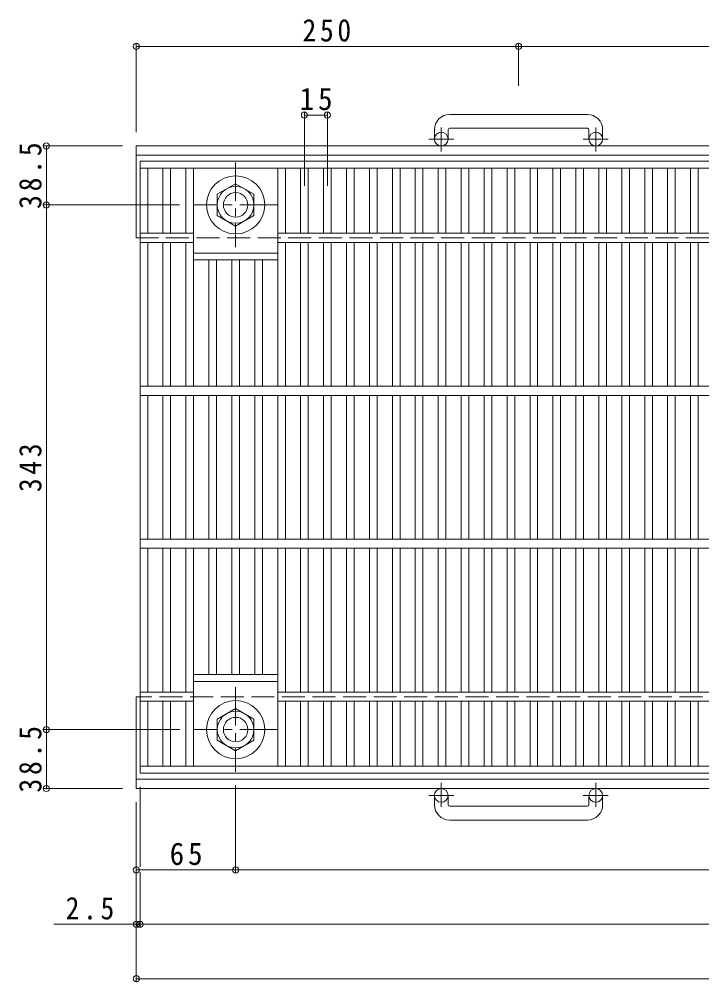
# Model space of a CAD drawing. Units: millimetres, scale not verified. Extents: x -882 to 893, y -688 to 656.
# Drawn here: x -882 to -436, y -95 to 535 of the extents above; entities that cross this region are included whole.
import ezdxf

# ---------------------------------------------------------------- set-up
doc = ezdxf.new("R2010")
doc.units = ezdxf.units.MM
doc.header["$LTSCALE"] = 5
doc.header["$PDMODE"] = 32
doc.header["$PDSIZE"] = 4
doc.linetypes.add('CHAIN1', pattern=[8, 5, -1, 1, -1])
doc.linetypes.add('DASHED3', pattern=[4, 3, -1])
for name, color, linetype, lineweight in [('0-1_躯体', 2, 'Continuous', 9), ('0-2_仕上', 3, 'Continuous', 9), ('0-4_その他', 7, 'Continuous', 9), ('0-A', 2, 'Continuous', 9)]:
    doc.layers.add(name, color=color, linetype=linetype, lineweight=lineweight)
doc.styles.add('ＭＳ ゴシック', font='')
doc.styles.get('ＭＳ ゴシック').set_extended_font_data('MS Gothic')

msp = doc.modelspace()

# ---------------------------------------------------------------- linework, layer by layer
at = {"layer": '0-1_躯体'}
for p, q in [((-510.405, 472.404), (-600.405, 472.404)), ((-610.405, 462.405), (-610.405, 456.305)), ((-601.405, 462.405), (-601.405, 456.305)), ((-600.405, 463.404), (-510.405, 463.404)), ((-509.405, 462.405), (-509.405, 456.305)), ((-500.405, 462.405), (-500.405, 456.305)), ((-805.405, 391.805), (-805.405, 451.805)), ((304.342, 451.805), (-805.405, 451.805)), ((302.812, 445.804), (-805.405, 445.804)), ((-805.405, 91.803), (-805.405, 31.803)), ((291.111, 37.803), (-805.405, 37.803)), ((289.582, 31.803), (-805.405, 31.803)), ((-610.405, 21.202), (-610.405, 27.303)), ((-601.405, 21.202), (-601.405, 27.303)), ((-509.405, 21.202), (-509.405, 27.303)), ((-500.405, 21.202), (-500.405, 27.303)), ((-600.405, 20.202), (-510.405, 20.202)), ((-510.405, 11.202), (-600.405, 11.202))]:
    msp.add_line(p, q, dxfattribs=at)
at = {"layer": '0-1_躯体', "linetype": 'CHAIN1'}
for p, q in [((-605.905, 448.197), (-605.905, 463.794)), ((-504.905, 448.197), (-504.905, 463.794)), ((-597.742, 456.305), (-614.149, 456.305)), ((-496.743, 456.305), (-513.149, 456.305)), ((-605.905, 35.41), (-605.905, 19.813)), ((-504.905, 35.41), (-504.905, 19.813)), ((-597.742, 27.303), (-614.149, 27.303)), ((-496.743, 27.303), (-513.149, 27.303))]:
    msp.add_line(p, q, dxfattribs=at)
at = {"layer": '0-1_躯体', "linetype": 'DASHED3'}
for p, q in [((289.047, 391.805), (-805.405, 391.805)), ((304.876, 91.803), (-805.405, 91.803))]:
    msp.add_line(p, q, dxfattribs=at)
at = {"layer": '0-1_躯体'}
for centre in [(-605.905, 456.305), (-504.905, 456.305), (-605.905, 27.303), (-504.905, 27.303)]:
    msp.add_circle(centre, 4.5, dxfattribs=at)
for centre, radius, start, end in [((-600.405, 462.405), 10, 90, 180), ((-510.405, 462.405), 10, 0, 90), ((-600.405, 462.405), 1, 90, 180), ((-510.405, 462.405), 1, 0, 90), ((-600.405, 21.202), 10, 180, 270), ((-600.405, 21.202), 1, 180, 270), ((-510.405, 21.202), 10, 270, 0), ((-510.405, 21.202), 1, 270, 0)]:
    msp.add_arc(centre, radius, start, end, dxfattribs=at)
at = {"layer": '0-2_仕上'}
for p, q in [((-802.905, 41.804), (-802.905, 441.804)), ((-802.905, 441.804), (192.094, 441.804)), ((-802.905, 437.304), (192.094, 437.304)), ((-797.905, 394.804), (-797.905, 437.304)), ((-787.905, 394.804), (-787.905, 437.304)), ((-782.905, 394.804), (-782.905, 437.304)), ((-772.905, 394.804), (-772.905, 437.304)), ((-767.905, 294.804), (-767.905, 437.304)), ((-712.905, 294.804), (-712.905, 437.304)), ((-707.905, 394.804), (-707.905, 437.304)), ((-697.905, 394.804), (-697.905, 437.304)), ((-692.905, 394.804), (-692.905, 437.304)), ((-682.905, 394.804), (-682.905, 437.304)), ((-677.905, 394.804), (-677.905, 437.304)), ((-667.905, 394.804), (-667.905, 437.304)), ((-662.905, 394.804), (-662.905, 437.304)), ((-652.905, 394.804), (-652.905, 437.304)), ((-647.905, 394.804), (-647.905, 437.304)), ((-637.905, 394.804), (-637.905, 437.304)), ((-632.905, 394.804), (-632.905, 437.304)), ((-622.905, 394.804), (-622.905, 437.304)), ((-617.905, 394.804), (-617.905, 437.304)), ((-607.905, 394.804), (-607.905, 437.304)), ((-602.905, 394.804), (-602.905, 437.304)), ((-592.905, 394.804), (-592.905, 437.304)), ((-587.905, 394.804), (-587.905, 437.304)), ((-577.905, 394.804), (-577.905, 437.304)), ((-572.905, 394.804), (-572.905, 437.304)), ((-562.905, 394.804), (-562.905, 437.304)), ((-557.905, 394.804), (-557.905, 437.304)), ((-547.905, 394.804), (-547.905, 437.304)), ((-542.905, 394.804), (-542.905, 437.304)), ((-532.905, 394.804), (-532.905, 437.304)), ((-527.905, 394.804), (-527.905, 437.304)), ((-517.905, 394.804), (-517.905, 437.304)), ((-512.905, 394.804), (-512.905, 437.304)), ((-502.905, 394.804), (-502.905, 437.304)), ((-497.905, 394.804), (-497.905, 437.304)), ((-487.905, 394.804), (-487.905, 437.304)), ((-482.905, 394.804), (-482.905, 437.304)), ((-472.905, 394.804), (-472.905, 437.304)), ((-467.905, 394.804), (-467.905, 437.304)), ((-457.905, 394.804), (-457.905, 437.304)), ((-452.905, 394.804), (-452.905, 437.304)), ((-442.905, 394.804), (-442.905, 437.304)), ((-437.905, 394.804), (-437.905, 437.304)), ((-767.905, 394.804), (-802.905, 394.804)), ((102.094, 394.804), (-712.905, 394.804)), ((-767.905, 388.804), (-802.905, 388.804)), ((-797.905, 294.804), (-797.905, 388.804)), ((-787.905, 294.804), (-787.905, 388.804)), ((-782.905, 294.804), (-782.905, 388.804)), ((-772.905, 294.804), (-772.905, 388.804)), ((102.094, 388.804), (-712.905, 388.804)), ((-707.905, 294.804), (-707.905, 388.804)), ((-697.905, 294.804), (-697.905, 388.804)), ((-692.905, 294.804), (-692.905, 388.804)), ((-682.905, 294.804), (-682.905, 388.804)), ((-677.905, 294.804), (-677.905, 388.804)), ((-667.905, 294.804), (-667.905, 388.804)), ((-662.905, 294.804), (-662.905, 388.804)), ((-652.905, 294.804), (-652.905, 388.804)), ((-647.905, 294.804), (-647.905, 388.804)), ((-637.905, 294.804), (-637.905, 388.804)), ((-632.905, 294.804), (-632.905, 388.804)), ((-622.905, 294.804), (-622.905, 388.804)), ((-617.905, 294.804), (-617.905, 388.804)), ((-607.905, 294.804), (-607.905, 388.804)), ((-602.905, 294.804), (-602.905, 388.804)), ((-592.905, 294.804), (-592.905, 388.804)), ((-587.905, 294.804), (-587.905, 388.804)), ((-577.905, 294.804), (-577.905, 388.804)), ((-572.905, 294.804), (-572.905, 388.804)), ((-562.905, 294.804), (-562.905, 388.804)), ((-557.905, 294.804), (-557.905, 388.804)), ((-547.905, 294.804), (-547.905, 388.804)), ((-542.905, 294.804), (-542.905, 388.804)), ((-532.905, 294.804), (-532.905, 388.804)), ((-527.905, 294.804), (-527.905, 388.804)), ((-517.905, 294.804), (-517.905, 388.804)), ((-512.905, 294.804), (-512.905, 388.804)), ((-502.905, 294.804), (-502.905, 388.804)), ((-497.905, 294.804), (-497.905, 388.804)), ((-487.905, 294.804), (-487.905, 388.804)), ((-482.905, 294.804), (-482.905, 388.804)), ((-472.905, 294.804), (-472.905, 388.804)), ((-467.905, 294.804), (-467.905, 388.804)), ((-457.905, 294.804), (-457.905, 388.804)), ((-452.905, 294.804), (-452.905, 388.804)), ((-442.905, 294.804), (-442.905, 388.804)), ((-437.905, 294.804), (-437.905, 388.804)), ((-767.905, 381.804), (-712.905, 381.804)), ((-767.905, 377.304), (-712.905, 377.304)), ((-757.905, 294.804), (-757.905, 377.304)), ((-752.905, 294.804), (-752.905, 377.304)), ((-742.905, 294.804), (-742.905, 377.304)), ((-737.905, 294.804), (-737.905, 377.304)), ((-727.905, 294.804), (-727.905, 377.304)), ((-722.905, 294.804), (-722.905, 377.304)), ((192.094, 294.804), (-802.905, 294.804)), ((192.094, 288.804), (-802.905, 288.804)), ((-797.905, 194.804), (-797.905, 288.804)), ((-787.905, 194.804), (-787.905, 288.804)), ((-782.905, 194.804), (-782.905, 288.804)), ((-772.905, 194.804), (-772.905, 288.804)), ((-767.905, 194.804), (-767.905, 288.804)), ((-757.905, 194.804), (-757.905, 288.804)), ((-752.905, 194.804), (-752.905, 288.804)), ((-742.905, 194.804), (-742.905, 288.804)), ((-737.905, 194.804), (-737.905, 288.804)), ((-727.905, 194.804), (-727.905, 288.804)), ((-722.905, 194.804), (-722.905, 288.804)), ((-712.905, 194.804), (-712.905, 288.804)), ((-707.905, 194.804), (-707.905, 288.804)), ((-697.905, 194.804), (-697.905, 288.804)), ((-692.905, 194.804), (-692.905, 288.804)), ((-682.905, 194.804), (-682.905, 288.804)), ((-677.905, 194.804), (-677.905, 288.804)), ((-667.905, 194.804), (-667.905, 288.804)), ((-662.905, 194.804), (-662.905, 288.804)), ((-652.905, 194.804), (-652.905, 288.804)), ((-647.905, 194.804), (-647.905, 288.804)), ((-637.905, 194.804), (-637.905, 288.804)), ((-632.905, 194.804), (-632.905, 288.804)), ((-622.905, 194.804), (-622.905, 288.804)), ((-617.905, 194.804), (-617.905, 288.804)), ((-607.905, 194.804), (-607.905, 288.804)), ((-602.905, 194.804), (-602.905, 288.804)), ((-592.905, 194.804), (-592.905, 288.804)), ((-587.905, 194.804), (-587.905, 288.804)), ((-577.905, 194.804), (-577.905, 288.804)), ((-572.905, 194.804), (-572.905, 288.804)), ((-562.905, 194.804), (-562.905, 288.804)), ((-557.905, 194.804), (-557.905, 288.804)), ((-547.905, 194.804), (-547.905, 288.804)), ((-542.905, 194.804), (-542.905, 288.804)), ((-532.905, 194.804), (-532.905, 288.804)), ((-527.905, 194.804), (-527.905, 288.804)), ((-517.905, 194.804), (-517.905, 288.804)), ((-512.905, 194.804), (-512.905, 288.804)), ((-502.905, 194.804), (-502.905, 288.804)), ((-497.905, 194.804), (-497.905, 288.804)), ((-487.905, 194.804), (-487.905, 288.804)), ((-482.905, 194.804), (-482.905, 288.804)), ((-472.905, 194.804), (-472.905, 288.804)), ((-467.905, 194.804), (-467.905, 288.804)), ((-457.905, 194.804), (-457.905, 288.804)), ((-452.905, 194.804), (-452.905, 288.804)), ((-442.905, 194.804), (-442.905, 288.804)), ((-437.905, 194.804), (-437.905, 288.804)), ((192.094, 194.804), (-802.905, 194.804)), ((192.094, 188.804), (-802.905, 188.804)), ((-797.905, 94.804), (-797.905, 188.804)), ((-787.905, 94.804), (-787.905, 188.804)), ((-782.905, 94.804), (-782.905, 188.804)), ((-772.905, 94.804), (-772.905, 188.804)), ((-767.905, 46.304), (-767.905, 188.804)), ((-757.905, 106.304), (-757.905, 188.804)), ((-752.905, 106.304), (-752.905, 188.804)), ((-742.905, 106.304), (-742.905, 188.804)), ((-737.905, 106.304), (-737.905, 188.804)), ((-727.905, 106.304), (-727.905, 188.804)), ((-722.905, 106.304), (-722.905, 188.804)), ((-712.905, 46.304), (-712.905, 188.804)), ((-707.905, 94.804), (-707.905, 188.804)), ((-697.905, 94.804), (-697.905, 188.804)), ((-692.905, 94.804), (-692.905, 188.804)), ((-682.905, 94.804), (-682.905, 188.804)), ((-677.905, 94.804), (-677.905, 188.804)), ((-667.905, 94.804), (-667.905, 188.804)), ((-662.905, 94.804), (-662.905, 188.804)), ((-652.905, 94.804), (-652.905, 188.804)), ((-647.905, 94.804), (-647.905, 188.804)), ((-637.905, 94.804), (-637.905, 188.804)), ((-632.905, 94.804), (-632.905, 188.804)), ((-622.905, 94.804), (-622.905, 188.804)), ((-617.905, 94.804), (-617.905, 188.804)), ((-607.905, 94.804), (-607.905, 188.804)), ((-602.905, 94.804), (-602.905, 188.804)), ((-592.905, 94.804), (-592.905, 188.804)), ((-587.905, 94.804), (-587.905, 188.804)), ((-577.905, 94.804), (-577.905, 188.804)), ((-572.905, 94.804), (-572.905, 188.804)), ((-562.905, 94.804), (-562.905, 188.804)), ((-557.905, 94.804), (-557.905, 188.804)), ((-547.905, 94.804), (-547.905, 188.804)), ((-542.905, 94.804), (-542.905, 188.804)), ((-532.905, 94.804), (-532.905, 188.804)), ((-527.905, 94.804), (-527.905, 188.804)), ((-517.905, 94.804), (-517.905, 188.804)), ((-512.905, 94.804), (-512.905, 188.804)), ((-502.905, 94.804), (-502.905, 188.804)), ((-497.905, 94.804), (-497.905, 188.804)), ((-487.905, 94.804), (-487.905, 188.804)), ((-482.905, 94.804), (-482.905, 188.804)), ((-472.905, 94.804), (-472.905, 188.804)), ((-467.905, 94.804), (-467.905, 188.804)), ((-457.905, 94.804), (-457.905, 188.804)), ((-452.905, 94.804), (-452.905, 188.804)), ((-442.905, 94.804), (-442.905, 188.804)), ((-437.905, 94.804), (-437.905, 188.804)), ((-767.905, 106.304), (-712.905, 106.304)), ((-767.905, 101.804), (-712.905, 101.804)), ((-767.905, 94.804), (-802.905, 94.804)), ((102.094, 94.804), (-712.905, 94.804)), ((-767.905, 88.804), (-802.905, 88.804)), ((-797.905, 46.304), (-797.905, 88.804)), ((-787.905, 46.304), (-787.905, 88.804)), ((-782.905, 46.304), (-782.905, 88.804)), ((-772.905, 46.304), (-772.905, 88.804)), ((102.094, 88.804), (-712.905, 88.804)), ((-707.905, 46.304), (-707.905, 88.804)), ((-697.905, 46.304), (-697.905, 88.804)), ((-692.905, 46.304), (-692.905, 88.804)), ((-682.905, 46.304), (-682.905, 88.804)), ((-677.905, 46.304), (-677.905, 88.804)), ((-667.905, 46.304), (-667.905, 88.804)), ((-662.905, 46.304), (-662.905, 88.804)), ((-652.905, 46.304), (-652.905, 88.804)), ((-647.905, 46.304), (-647.905, 88.804)), ((-637.905, 46.304), (-637.905, 88.804)), ((-632.905, 46.304), (-632.905, 88.804)), ((-622.905, 46.304), (-622.905, 88.804)), ((-617.905, 46.304), (-617.905, 88.804)), ((-607.905, 46.304), (-607.905, 88.804)), ((-602.905, 46.304), (-602.905, 88.804)), ((-592.905, 46.304), (-592.905, 88.804)), ((-587.905, 46.304), (-587.905, 88.804)), ((-577.905, 46.304), (-577.905, 88.804)), ((-572.905, 46.304), (-572.905, 88.804)), ((-562.905, 46.304), (-562.905, 88.804)), ((-557.905, 46.304), (-557.905, 88.804)), ((-547.905, 46.304), (-547.905, 88.804)), ((-542.905, 46.304), (-542.905, 88.804)), ((-532.905, 46.304), (-532.905, 88.804)), ((-527.905, 46.304), (-527.905, 88.804)), ((-517.905, 46.304), (-517.905, 88.804)), ((-512.905, 46.304), (-512.905, 88.804)), ((-502.905, 46.304), (-502.905, 88.804)), ((-497.905, 46.304), (-497.905, 88.804)), ((-487.905, 46.304), (-487.905, 88.804)), ((-482.905, 46.304), (-482.905, 88.804)), ((-472.905, 46.304), (-472.905, 88.804)), ((-467.905, 46.304), (-467.905, 88.804)), ((-457.905, 46.304), (-457.905, 88.804)), ((-452.905, 46.304), (-452.905, 88.804)), ((-442.905, 46.304), (-442.905, 88.804)), ((-437.905, 46.304), (-437.905, 88.804)), ((192.094, 46.304), (-802.905, 46.304)), ((192.094, 41.804), (-802.905, 41.804))]:
    msp.add_line(p, q, dxfattribs=at)
at = {"layer": '0-4_その他'}
for p, q in [((-805.405, 460.805), (-805.405, 518.702)), ((-805.405, 516.902), (-555.405, 516.902)), ((-555.405, 491.053), (-555.405, 518.702)), ((-695.405, 425.794), (-695.405, 473.835)), ((-695.405, 472.036), (-680.405, 472.036)), ((-680.405, 425.794), (-680.405, 473.835)), ((-814.405, 451.805), (-865.989, 451.805)), ((-864.189, 451.805), (-864.189, 413.305)), ((-777.042, 413.305), (-865.989, 413.305)), ((-864.189, 413.305), (-864.189, 70.303)), ((-776.905, 70.303), (-865.989, 70.303)), ((-864.189, 70.303), (-864.189, 31.803)), ((-814.405, 31.803), (-865.989, 31.803)), ((-802.905, 32.803), (-802.905, -19.487)), ((-740.405, 33.666), (-740.405, -23.19)), ((-805.405, 22.803), (-805.406, -94.316)), ((-805.405, -21.39), (-740.405, -21.39)), ((-802.905, -22.808), (-802.905, -58.753)), ((-740.405, -21.39), (129.595, -21.39)), ((-805.406, -92.516), (289.582, -92.516))]:
    msp.add_line(p, q, dxfattribs=at)
for points in [[(-555.405, 516.902), (-55.405, 516.902), (306.461, 516.902)], [(-859.379, -56.953), (-802.905, -56.953), (197.094, -56.953)]]:
    msp.add_lwpolyline(points, dxfattribs=at)
for p in [(-805.405, 516.902), (-555.405, 516.902), (-695.405, 472.036), (-680.405, 472.036), (-864.189, 451.805), (-864.189, 413.305), (-864.189, 70.303), (-864.189, 31.803), (-805.405, -21.39), (-740.405, -21.39), (-805.406, -56.953), (-802.905, -56.953), (-805.406, -92.516)]:
    msp.add_point(p, dxfattribs=at)
at = {"layer": '0-A', "linetype": 'CHAIN1'}
for p, q in [((-740.405, 440.941), (-740.405, 385.668)), ((-712.769, 413.305), (-768.042, 413.305)), ((-740.405, 97.94), (-740.405, 42.666)), ((-712.769, 70.303), (-768.042, 70.303))]:
    msp.add_line(p, q, dxfattribs=at)
at = {"layer": '0-A'}
for points in [[(-752.406, 420.232), (-752.406, 406.376), (-740.405, 399.448), (-728.406, 406.376), (-728.406, 420.232), (-740.405, 427.161)], [(-752.406, 63.375), (-752.406, 77.232), (-740.405, 84.16), (-728.406, 77.232), (-728.406, 63.375), (-740.405, 56.447)]]:
    msp.add_lwpolyline(points, close=True, dxfattribs=at)
for centre, radius in [((-740.405, 413.305), 19), ((-740.405, 413.305), 12), ((-740.405, 413.305), 8), ((-740.405, 70.303), 19), ((-740.405, 70.303), 12), ((-740.405, 70.303), 8)]:
    msp.add_circle(centre, radius, dxfattribs=at)

# ---------------------------------------------------------------- texts
at = {"layer": '0-4_その他', "color": 2, "char_height": 14.66, "attachment_point": 7, "style": 'ＭＳ ゴシック'}
for s, insert in [('\\T1.27;\\W0.9;250', (-696.655, 519.902)), ('\\T1.27;\\W0.95;15', (-698.53, 475.036)), ('\\T1.27;\\W0.95;65', (-783.53, -18.39)), ('\\T1.27;\\W0.9;2.5', (-851.557, -53.953))]:
    msp.add_mtext(s, dxfattribs=dict(at, insert=insert))
at = {"layer": '0-4_その他', "color": 2, "char_height": 14.66, "attachment_point": 7, "rotation": 90, "style": 'ＭＳ ゴシック'}
for s, insert in [('\\T1.28;\\W0.9;38.5', (-867.189, 410.68)), ('\\T1.27;\\W0.9;343', (-867.189, 225.554)), ('\\T1.28;\\W0.9;38.5', (-867.189, 29.178))]:
    msp.add_mtext(s, dxfattribs=dict(at, insert=insert))

doc.saveas('drawing.dxf')
